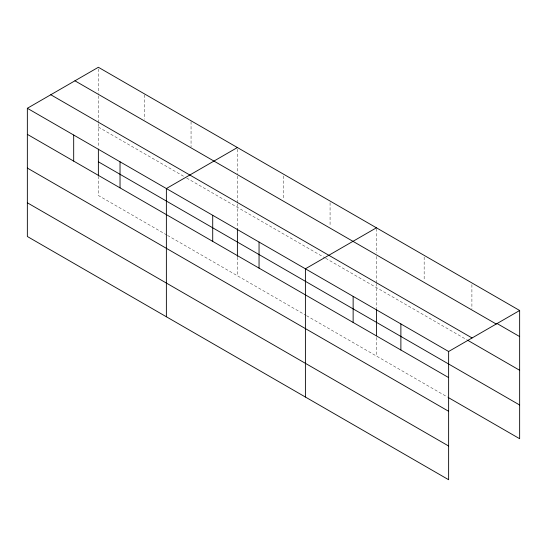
<?xml version="1.0" encoding="UTF-8"?>
<svg xmlns="http://www.w3.org/2000/svg" width="547" height="547" viewBox="0 0 547 547"><rect width="100%" height="100%" fill="white"/><g stroke="black" fill="none" stroke-linecap="round" stroke-linejoin="round"><path stroke-width="0.41" stroke-dasharray="2.73 2.05" d="M98.371 127.061L183.696 176.325M186.636 178.021L324.925 257.863M325.663 258.287L466.762 339.749M166.78 234.991L98.371 195.498L98.371 176.961M167.512 235.415L305.8 315.257M306.539 315.681L447.665 397.163M471.904 284.618L471.904 309.014M424.157 257.049L424.157 280.604M376.418 228.646L376.418 253.042M376.418 256.413L376.418 282.532M376.418 283.373L376.418 308.768M376.418 337.485L376.418 356.029M330.073 202.732L330.073 226.287M283.736 175.977L283.736 199.532M237.391 149.222L237.391 173.618M237.391 176.148L237.391 203.115M237.391 203.956L237.391 227.655M237.391 257.22L237.391 275.763M191.053 121.625L191.053 146.863M144.709 94.87L144.709 119.267M98.371 68.956L98.371 93.352M98.371 95.882L98.371 122.849M98.371 123.69L98.371 147.389"/><path stroke-width="0.82" d="M27.35 108.279L448.629 351.502L448.629 479.726L27.35 236.502L27.35 108.279L98.371 67.274L519.65 310.498L519.65 438.721L448.396 397.587M237.391 147.54L166.37 188.544L166.37 316.768M376.418 227.805L305.397 268.803L305.397 397.026M448.629 351.502L519.65 310.498M496.881 323.434L519.65 336.576M74.932 80.806L496.211 324.029M50.789 94.747L472.068 337.971M467.5 340.172L519.65 370.285M98.371 161.789L519.65 405.012M27.35 134.357L448.629 377.58M27.35 168.066L448.629 411.289M27.35 202.793L448.629 446.017M400.883 323.933L400.883 350.018M376.418 309.616L376.418 335.803M353.136 296.371L353.136 322.45M259.052 242.054L259.052 268.133M237.391 228.502L237.391 256.379M212.715 215.299L212.715 241.377M120.032 161.789L120.032 187.867M98.371 149.085L98.371 176.113M73.688 135.034L73.688 161.112"/></g></svg>
